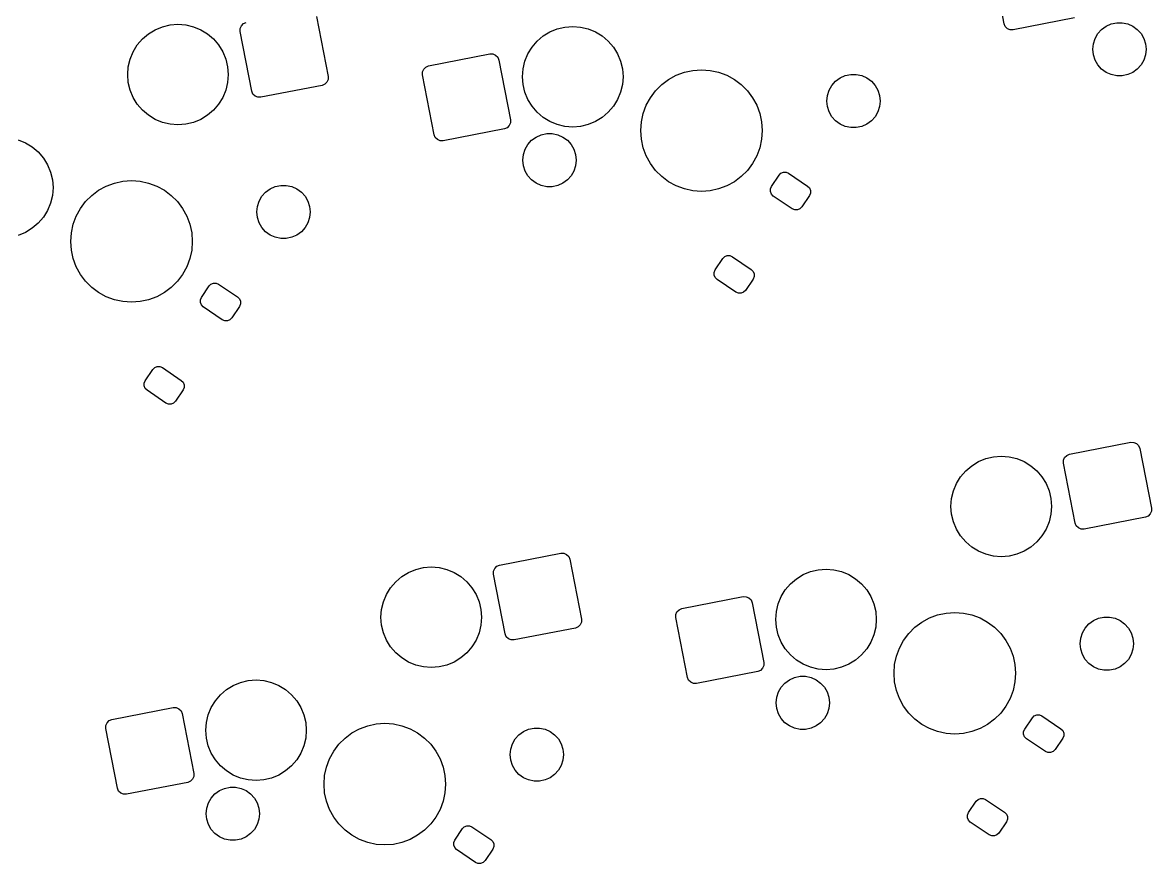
# Model space of a CAD drawing. Extents: x 101 to 518, y -308 to -134.
# Drawn here: x 312.23 to 349.27, y -241 to -213.43 of the extents above; entities that cross this region are included whole.
import ezdxf

# ---------------------------------------------------------------- set-up
doc = ezdxf.new("R2010")
doc.units = 0
doc.layers.add('BLACK', color=7, linetype='CONTINUOUS')

msp = doc.modelspace()

# ---------------------------------------------------------------- linework, layer by layer
at = {"layer": 'BLACK', "linetype": 'CONTINUOUS'}
for p, q in [((344.435919, -213.47221), (344.054301, -211.508955)), ((321.875687, -213.232501), (322.257305, -215.195756)), ((346.741364, -213.278756), (344.729028, -213.669914)), ((316.360298, -213.799904), (316.58106, -213.664621)), ((316.58106, -213.664621), (316.820266, -213.565539)), ((316.820266, -213.565539), (317.072027, -213.505096)), ((317.072027, -213.505096), (317.330144, -213.484782)), ((317.330144, -213.484782), (317.588261, -213.505096)), ((317.588261, -213.505096), (317.840022, -213.565539)), ((317.840022, -213.565539), (318.079228, -213.664621)), ((318.079228, -213.664621), (318.29999, -213.799904)), ((319.372537, -213.719064), (319.372963, -213.62152)), ((319.372963, -213.62152), (319.410684, -213.531564)), ((319.410684, -213.531564), (319.47996, -213.46289)), ((319.47996, -213.46289), (319.570242, -213.425955)), ((329.532381, -213.734679), (329.771587, -213.635597)), ((329.771587, -213.635597), (330.023348, -213.575154)), ((330.023348, -213.575154), (330.281465, -213.55484)), ((330.281465, -213.55484), (330.539582, -213.575154)), ((330.539582, -213.575154), (330.791343, -213.635597)), ((330.791343, -213.635597), (331.030549, -213.734679)), ((344.472855, -213.562492), (344.435919, -213.47221)), ((344.541528, -213.631767), (344.472855, -213.562492)), ((344.631484, -213.669489), (344.541528, -213.631767)), ((344.729028, -213.669914), (344.631484, -213.669489)), ((347.51156, -213.791278), (347.633961, -213.655338)), ((347.633961, -213.655338), (347.78195, -213.547818)), ((347.78195, -213.547818), (347.94906, -213.473416)), ((347.94906, -213.473416), (348.127988, -213.435383)), ((348.127988, -213.435383), (348.310912, -213.435383)), ((348.310912, -213.435383), (348.48984, -213.473416)), ((348.48984, -213.473416), (348.65695, -213.547818)), ((348.65695, -213.547818), (348.804939, -213.655338)), ((348.804939, -213.655338), (348.92734, -213.791278)), ((315.995266, -214.164936), (316.163418, -213.968056)), ((316.163418, -213.968056), (316.360298, -213.799904)), ((318.29999, -213.799904), (318.49687, -213.968056)), ((318.49687, -213.968056), (318.665022, -214.164936)), ((319.754155, -215.682319), (319.372537, -213.719064)), ((328.946587, -214.234994), (329.114739, -214.038114)), ((329.114739, -214.038114), (329.311619, -213.869962)), ((329.311619, -213.869962), (329.532381, -213.734679)), ((331.030549, -213.734679), (331.251311, -213.869962)), ((331.251311, -213.869962), (331.448191, -214.038114)), ((331.448191, -214.038114), (331.616343, -214.234994)), ((347.363571, -214.123667), (347.420098, -213.949695)), ((347.420098, -213.949695), (347.51156, -213.791278)), ((348.92734, -213.791278), (349.018802, -213.949695)), ((349.018802, -213.949695), (349.075329, -214.123667)), ((315.760901, -214.624904), (315.859983, -214.385698)), ((315.859983, -214.385698), (315.995266, -214.164936)), ((318.665022, -214.164936), (318.800305, -214.385698)), ((318.800305, -214.385698), (318.899387, -214.624904)), ((328.811304, -214.455756), (328.946587, -214.234994)), ((331.616343, -214.234994), (331.751626, -214.455756)), ((347.34445, -214.30559), (347.363571, -214.123667)), ((347.363571, -214.487513), (347.34445, -214.30559)), ((349.075329, -214.123667), (349.09445, -214.30559)), ((349.09445, -214.30559), (349.075329, -214.487513)), ((315.700458, -214.876665), (315.760901, -214.624904)), ((318.899387, -214.624904), (318.95983, -214.876665)), ((325.552009, -214.850757), (327.564345, -214.459599)), ((327.564345, -214.459599), (327.661889, -214.460024)), ((327.661889, -214.460024), (327.751845, -214.497746)), ((327.751845, -214.497746), (327.820518, -214.567021)), ((327.820518, -214.567021), (327.857454, -214.657303)), ((327.857454, -214.657303), (328.239072, -216.620558)), ((328.651779, -214.946723), (328.712222, -214.694962)), ((328.712222, -214.694962), (328.811304, -214.455756)), ((331.751626, -214.455756), (331.850708, -214.694962)), ((331.850708, -214.694962), (331.911151, -214.946723)), ((347.420098, -214.661485), (347.363571, -214.487513)), ((347.51156, -214.819902), (347.420098, -214.661485)), ((349.018802, -214.661485), (348.92734, -214.819902)), ((349.075329, -214.487513), (349.018802, -214.661485)), ((315.680144, -215.134782), (315.700458, -214.876665)), ((315.700458, -215.392899), (315.680144, -215.134782)), ((318.95983, -214.876665), (318.980144, -215.134782)), ((318.980144, -215.134782), (318.95983, -215.392899)), ((325.354304, -215.143866), (325.35473, -215.046322)), ((325.735922, -217.107121), (325.354304, -215.143866)), ((325.35473, -215.046322), (325.392451, -214.956366)), ((325.392451, -214.956366), (325.461727, -214.887692)), ((325.461727, -214.887692), (325.552009, -214.850757)), ((328.631465, -215.20484), (328.651779, -214.946723)), ((331.911151, -214.946723), (331.931465, -215.20484)), ((333.428135, -215.293816), (333.677823, -215.157476)), ((333.677823, -215.157476), (333.944372, -215.058058)), ((333.944372, -215.058058), (334.222357, -214.997586)), ((334.222357, -214.997586), (334.506119, -214.977291)), ((334.506119, -214.977291), (334.789881, -214.997586)), ((334.789881, -214.997586), (335.067866, -215.058058)), ((335.067866, -215.058058), (335.334415, -215.157476)), ((335.334415, -215.157476), (335.584103, -215.293816)), ((339.055285, -215.244109), (339.222395, -215.169707)), ((339.222395, -215.169707), (339.401323, -215.131674)), ((339.401323, -215.131674), (339.584247, -215.131674)), ((339.584247, -215.131674), (339.763175, -215.169707)), ((339.763175, -215.169707), (339.930285, -215.244109)), ((347.633961, -214.955842), (347.51156, -214.819902)), ((347.78195, -215.063362), (347.633961, -214.955842)), ((347.94906, -215.137764), (347.78195, -215.063362)), ((348.127988, -215.175797), (347.94906, -215.137764)), ((348.48984, -215.137764), (348.310912, -215.175797)), ((348.65695, -215.063362), (348.48984, -215.137764)), ((348.804939, -214.955842), (348.65695, -215.063362)), ((348.92734, -214.819902), (348.804939, -214.955842)), ((315.760901, -215.64466), (315.700458, -215.392899)), ((318.95983, -215.392899), (318.899387, -215.64466)), ((322.0596, -215.488865), (320.047264, -215.880023)), ((322.149882, -215.45193), (322.0596, -215.488865)), ((322.219158, -215.383256), (322.149882, -215.45193)), ((322.256879, -215.2933), (322.219158, -215.383256)), ((322.257305, -215.195756), (322.256879, -215.2933)), ((328.651779, -215.462957), (328.631465, -215.20484)), ((328.712222, -215.714718), (328.651779, -215.462957)), ((331.911151, -215.462957), (331.850708, -215.714718)), ((331.931465, -215.20484), (331.911151, -215.462957)), ((332.99923, -215.665464), (333.200392, -215.464302)), ((333.200392, -215.464302), (333.428135, -215.293816)), ((335.584103, -215.293816), (335.811846, -215.464302)), ((335.811846, -215.464302), (336.013008, -215.665464)), ((338.693433, -215.645986), (338.784895, -215.487569)), ((338.784895, -215.487569), (338.907296, -215.351629)), ((338.907296, -215.351629), (339.055285, -215.244109)), ((339.930285, -215.244109), (340.078274, -215.351629)), ((340.078274, -215.351629), (340.200675, -215.487569)), ((340.200675, -215.487569), (340.292137, -215.645986)), ((348.310912, -215.175797), (348.127988, -215.175797)), ((315.859983, -215.883866), (315.760901, -215.64466)), ((315.995266, -216.104628), (315.859983, -215.883866)), ((318.800305, -215.883866), (318.665022, -216.104628)), ((318.899387, -215.64466), (318.800305, -215.883866)), ((319.791091, -215.772601), (319.754155, -215.682319)), ((319.859764, -215.841876), (319.791091, -215.772601)), ((319.94972, -215.879598), (319.859764, -215.841876)), ((320.047264, -215.880023), (319.94972, -215.879598)), ((328.811304, -215.953924), (328.712222, -215.714718)), ((331.850708, -215.714718), (331.751626, -215.953924)), ((332.692404, -216.142895), (332.828744, -215.893207)), ((332.828744, -215.893207), (332.99923, -215.665464)), ((336.013008, -215.665464), (336.183494, -215.893207)), ((336.183494, -215.893207), (336.319834, -216.142895)), ((338.617785, -216.001881), (338.636906, -215.819958)), ((338.636906, -215.819958), (338.693433, -215.645986)), ((340.292137, -215.645986), (340.348664, -215.819958)), ((340.348664, -215.819958), (340.367785, -216.001881)), ((316.163418, -216.301508), (315.995266, -216.104628)), ((318.665022, -216.104628), (318.49687, -216.301508)), ((328.946587, -216.174686), (328.811304, -215.953924)), ((329.114739, -216.371566), (328.946587, -216.174686)), ((331.616343, -216.174686), (331.448191, -216.371566)), ((331.751626, -215.953924), (331.616343, -216.174686)), ((332.592986, -216.409444), (332.692404, -216.142895)), ((336.319834, -216.142895), (336.419252, -216.409444)), ((338.636906, -216.183804), (338.617785, -216.001881)), ((338.693433, -216.357776), (338.636906, -216.183804)), ((340.348664, -216.183804), (340.292137, -216.357776)), ((340.367785, -216.001881), (340.348664, -216.183804)), ((316.360298, -216.46966), (316.163418, -216.301508)), ((316.58106, -216.604943), (316.360298, -216.46966)), ((316.820266, -216.704025), (316.58106, -216.604943)), ((318.079228, -216.604943), (317.840022, -216.704025)), ((318.29999, -216.46966), (318.079228, -216.604943)), ((318.49687, -216.301508), (318.29999, -216.46966)), ((328.239072, -216.620558), (328.238646, -216.718102)), ((329.311619, -216.539718), (329.114739, -216.371566)), ((329.532381, -216.675001), (329.311619, -216.539718)), ((331.251311, -216.539718), (331.030549, -216.675001)), ((331.448191, -216.371566), (331.251311, -216.539718)), ((332.532514, -216.687429), (332.592986, -216.409444)), ((336.419252, -216.409444), (336.479724, -216.687429)), ((338.784895, -216.516193), (338.693433, -216.357776)), ((338.907296, -216.652133), (338.784895, -216.516193)), ((339.055285, -216.759653), (338.907296, -216.652133)), ((340.078274, -216.652133), (339.930285, -216.759653)), ((340.200675, -216.516193), (340.078274, -216.652133)), ((340.292137, -216.357776), (340.200675, -216.516193)), ((317.072027, -216.764468), (316.820266, -216.704025)), ((317.330144, -216.784782), (317.072027, -216.764468)), ((317.588261, -216.764468), (317.330144, -216.784782)), ((317.840022, -216.704025), (317.588261, -216.764468)), ((328.041367, -216.913667), (326.029031, -217.304825)), ((328.131649, -216.876732), (328.041367, -216.913667)), ((328.200925, -216.808058), (328.131649, -216.876732)), ((328.238646, -216.718102), (328.200925, -216.808058)), ((329.771587, -216.774083), (329.532381, -216.675001)), ((330.023348, -216.834526), (329.771587, -216.774083)), ((330.281465, -216.85484), (330.023348, -216.834526)), ((330.539582, -216.834526), (330.281465, -216.85484)), ((330.791343, -216.774083), (330.539582, -216.834526)), ((331.030549, -216.675001), (330.791343, -216.774083)), ((332.512219, -216.971191), (332.532514, -216.687429)), ((332.532514, -217.254953), (332.512219, -216.971191)), ((336.479724, -216.687429), (336.500019, -216.971191)), ((336.500019, -216.971191), (336.479724, -217.254953)), ((339.222395, -216.834055), (339.055285, -216.759653)), ((339.401323, -216.872088), (339.222395, -216.834055)), ((339.584247, -216.872088), (339.401323, -216.872088)), ((339.763175, -216.834055), (339.584247, -216.872088)), ((339.930285, -216.759653), (339.763175, -216.834055)), ((312.091345, -217.270509), (312.330551, -217.369591)), ((312.330551, -217.369591), (312.551313, -217.504874)), ((325.772858, -217.197403), (325.735922, -217.107121)), ((325.841531, -217.266678), (325.772858, -217.197403)), ((325.931487, -217.3044), (325.841531, -217.266678)), ((326.029031, -217.304825), (325.931487, -217.3044)), ((328.811563, -217.426189), (328.933964, -217.290249)), ((328.933964, -217.290249), (329.081953, -217.182729)), ((329.081953, -217.182729), (329.249063, -217.108327)), ((329.249063, -217.108327), (329.427991, -217.070294)), ((329.427991, -217.070294), (329.610915, -217.070294)), ((329.610915, -217.070294), (329.789843, -217.108327)), ((329.789843, -217.108327), (329.956953, -217.182729)), ((329.956953, -217.182729), (330.104942, -217.290249)), ((330.104942, -217.290249), (330.227343, -217.426189)), ((332.592986, -217.532938), (332.532514, -217.254953)), ((336.479724, -217.254953), (336.419252, -217.532938)), ((312.551313, -217.504874), (312.748193, -217.673026)), ((312.748193, -217.673026), (312.916345, -217.869906)), ((328.644453, -217.940501), (328.663574, -217.758578)), ((328.663574, -217.758578), (328.720101, -217.584606)), ((328.720101, -217.584606), (328.811563, -217.426189)), ((330.227343, -217.426189), (330.318805, -217.584606)), ((330.318805, -217.584606), (330.375332, -217.758578)), ((330.375332, -217.758578), (330.394453, -217.940501)), ((332.692404, -217.799487), (332.592986, -217.532938)), ((336.419252, -217.532938), (336.319834, -217.799487)), ((312.916345, -217.869906), (313.051628, -218.090668)), ((313.051628, -218.090668), (313.15071, -218.329874)), ((328.663574, -218.122424), (328.644453, -217.940501)), ((328.720101, -218.296396), (328.663574, -218.122424)), ((330.375332, -218.122424), (330.318805, -218.296396)), ((330.394453, -217.940501), (330.375332, -218.122424)), ((332.828744, -218.049175), (332.692404, -217.799487)), ((332.99923, -218.276918), (332.828744, -218.049175)), ((336.183494, -218.049175), (336.013008, -218.276918)), ((336.319834, -217.799487), (336.183494, -218.049175)), ((313.15071, -218.329874), (313.211153, -218.581635)), ((328.811563, -218.454813), (328.720101, -218.296396)), ((328.933964, -218.590753), (328.811563, -218.454813)), ((330.227343, -218.454813), (330.104942, -218.590753)), ((330.318805, -218.296396), (330.227343, -218.454813)), ((333.200392, -218.47808), (332.99923, -218.276918)), ((333.428135, -218.648566), (333.200392, -218.47808)), ((335.811846, -218.47808), (335.584103, -218.648566)), ((336.013008, -218.276918), (335.811846, -218.47808)), ((336.799788, -218.80337), (337.051425, -218.430303)), ((337.051425, -218.430303), (337.113773, -218.368497)), ((337.113773, -218.368497), (337.195026, -218.335255)), ((337.195026, -218.335255), (337.282816, -218.335638)), ((337.282816, -218.335638), (337.363777, -218.369588)), ((337.363777, -218.369588), (337.985555, -218.788982)), ((313.211153, -218.581635), (313.231467, -218.839752)), ((313.231467, -218.839752), (313.211153, -219.097869)), ((314.728137, -218.928728), (314.977825, -218.792388)), ((314.977825, -218.792388), (315.244374, -218.69297)), ((315.244374, -218.69297), (315.522359, -218.632498)), ((315.522359, -218.632498), (315.806121, -218.612203)), ((315.806121, -218.612203), (316.089883, -218.632498)), ((316.089883, -218.632498), (316.367868, -218.69297)), ((316.367868, -218.69297), (316.634417, -218.792388)), ((316.634417, -218.792388), (316.884105, -218.928728)), ((320.355287, -218.879021), (320.522397, -218.804619)), ((320.522397, -218.804619), (320.701325, -218.766586)), ((320.701325, -218.766586), (320.884249, -218.766586)), ((320.884249, -218.766586), (321.063177, -218.804619)), ((321.063177, -218.804619), (321.230287, -218.879021)), ((329.081953, -218.698273), (328.933964, -218.590753)), ((329.249063, -218.772675), (329.081953, -218.698273)), ((329.427991, -218.810708), (329.249063, -218.772675)), ((329.610915, -218.810708), (329.427991, -218.810708)), ((329.789843, -218.772675), (329.610915, -218.810708)), ((329.956953, -218.698273), (329.789843, -218.772675)), ((330.104942, -218.590753), (329.956953, -218.698273)), ((333.677823, -218.784906), (333.428135, -218.648566)), ((333.944372, -218.884324), (333.677823, -218.784906)), ((335.334415, -218.784906), (335.067866, -218.884324)), ((335.584103, -218.648566), (335.334415, -218.784906)), ((336.765838, -218.88433), (336.799788, -218.80337)), ((337.985555, -218.788982), (338.047361, -218.85133)), ((338.047361, -218.85133), (338.080603, -218.932584)), ((313.211153, -219.097869), (313.15071, -219.34963)), ((314.299232, -219.300376), (314.500394, -219.099214)), ((314.500394, -219.099214), (314.728137, -218.928728)), ((316.884105, -218.928728), (317.111848, -219.099214)), ((317.111848, -219.099214), (317.31301, -219.300376)), ((319.993435, -219.280898), (320.084897, -219.122481)), ((320.084897, -219.122481), (320.207298, -218.986541)), ((320.207298, -218.986541), (320.355287, -218.879021)), ((321.230287, -218.879021), (321.378276, -218.986541)), ((321.378276, -218.986541), (321.500677, -219.122481)), ((321.500677, -219.122481), (321.592139, -219.280898)), ((334.222357, -218.944796), (333.944372, -218.884324)), ((334.506119, -218.965091), (334.222357, -218.944796)), ((334.789881, -218.944796), (334.506119, -218.965091)), ((335.067866, -218.884324), (334.789881, -218.944796)), ((336.765455, -218.97212), (336.765838, -218.88433)), ((336.798697, -219.053374), (336.765455, -218.97212)), ((336.860503, -219.115722), (336.798697, -219.053374)), ((337.482281, -219.535116), (336.860503, -219.115722)), ((338.04627, -219.101334), (337.794633, -219.474401)), ((338.08022, -219.020374), (338.04627, -219.101334)), ((338.080603, -218.932584), (338.08022, -219.020374)), ((313.051628, -219.588836), (312.916345, -219.809598)), ((313.15071, -219.34963), (313.051628, -219.588836)), ((313.992406, -219.777807), (314.128746, -219.528119)), ((314.128746, -219.528119), (314.299232, -219.300376)), ((317.31301, -219.300376), (317.483496, -219.528119)), ((317.483496, -219.528119), (317.619836, -219.777807)), ((319.917787, -219.636793), (319.936908, -219.45487)), ((319.936908, -219.45487), (319.993435, -219.280898)), ((321.592139, -219.280898), (321.648666, -219.45487)), ((321.648666, -219.45487), (321.667787, -219.636793)), ((337.563242, -219.569066), (337.482281, -219.535116)), ((337.651032, -219.569449), (337.563242, -219.569066)), ((337.732285, -219.536207), (337.651032, -219.569449)), ((337.794633, -219.474401), (337.732285, -219.536207)), ((312.916345, -219.809598), (312.748193, -220.006478)), ((313.892988, -220.044356), (313.992406, -219.777807)), ((317.619836, -219.777807), (317.719254, -220.044356)), ((319.936908, -219.818716), (319.917787, -219.636793)), ((319.993435, -219.992688), (319.936908, -219.818716)), ((321.648666, -219.818716), (321.592139, -219.992688)), ((321.667787, -219.636793), (321.648666, -219.818716)), ((312.330551, -220.309913), (312.091345, -220.408995)), ((312.551313, -220.17463), (312.330551, -220.309913)), ((312.748193, -220.006478), (312.551313, -220.17463)), ((313.812221, -220.606103), (313.832516, -220.322341)), ((313.832516, -220.322341), (313.892988, -220.044356)), ((317.719254, -220.044356), (317.779726, -220.322341)), ((317.779726, -220.322341), (317.800021, -220.606103)), ((320.084897, -220.151105), (319.993435, -219.992688)), ((320.207298, -220.287045), (320.084897, -220.151105)), ((320.355287, -220.394565), (320.207298, -220.287045)), ((321.378276, -220.287045), (321.230287, -220.394565)), ((321.500677, -220.151105), (321.378276, -220.287045)), ((321.592139, -219.992688), (321.500677, -220.151105)), ((313.832516, -220.889865), (313.812221, -220.606103)), ((317.800021, -220.606103), (317.779726, -220.889865)), ((320.522397, -220.468967), (320.355287, -220.394565)), ((320.701325, -220.507), (320.522397, -220.468967)), ((320.884249, -220.507), (320.701325, -220.507)), ((321.063177, -220.468967), (320.884249, -220.507)), ((321.230287, -220.394565), (321.063177, -220.468967)), ((313.892988, -221.16785), (313.832516, -220.889865)), ((317.779726, -220.889865), (317.719254, -221.16785)), ((335.268437, -221.104321), (335.34969, -221.071079)), ((335.34969, -221.071079), (335.43748, -221.071462)), ((335.43748, -221.071462), (335.518441, -221.105412)), ((313.992406, -221.434399), (313.892988, -221.16785)), ((314.128746, -221.684087), (313.992406, -221.434399)), ((317.619836, -221.434399), (317.483496, -221.684087)), ((317.719254, -221.16785), (317.619836, -221.434399)), ((334.954452, -221.539194), (335.206089, -221.166127)), ((335.206089, -221.166127), (335.268437, -221.104321)), ((335.518441, -221.105412), (336.140219, -221.524806)), ((314.299232, -221.91183), (314.128746, -221.684087)), ((317.483496, -221.684087), (317.31301, -221.91183)), ((334.920119, -221.707944), (334.920502, -221.620154)), ((334.953361, -221.789198), (334.920119, -221.707944)), ((334.920502, -221.620154), (334.954452, -221.539194)), ((335.015167, -221.851546), (334.953361, -221.789198)), ((336.200934, -221.837158), (335.949297, -222.210225)), ((336.140219, -221.524806), (336.202025, -221.587154)), ((336.234884, -221.756198), (336.200934, -221.837158)), ((336.202025, -221.587154), (336.235267, -221.668408)), ((336.235267, -221.668408), (336.234884, -221.756198)), ((314.500394, -222.112992), (314.299232, -221.91183)), ((314.728137, -222.283478), (314.500394, -222.112992)), ((317.111848, -222.112992), (316.884105, -222.283478)), ((317.31301, -221.91183), (317.111848, -222.112992)), ((318.09979, -222.438281), (318.351427, -222.065214)), ((318.351427, -222.065214), (318.413775, -222.003408)), ((318.413775, -222.003408), (318.495028, -221.970166)), ((318.495028, -221.970166), (318.582818, -221.970549)), ((318.582818, -221.970549), (318.663779, -222.004499)), ((318.663779, -222.004499), (319.285557, -222.423893)), ((335.636945, -222.27094), (335.015167, -221.851546)), ((314.977825, -222.419818), (314.728137, -222.283478)), ((315.244374, -222.519236), (314.977825, -222.419818)), ((315.522359, -222.579708), (315.244374, -222.519236)), ((315.806121, -222.600003), (315.522359, -222.579708)), ((316.089883, -222.579708), (315.806121, -222.600003)), ((316.367868, -222.519236), (316.089883, -222.579708)), ((316.634417, -222.419818), (316.367868, -222.519236)), ((316.884105, -222.283478), (316.634417, -222.419818)), ((318.065457, -222.607031), (318.06584, -222.519241)), ((318.06584, -222.519241), (318.09979, -222.438281)), ((319.285557, -222.423893), (319.347363, -222.486241)), ((319.347363, -222.486241), (319.380605, -222.567495)), ((319.380605, -222.567495), (319.380222, -222.655285)), ((335.717906, -222.30489), (335.636945, -222.27094)), ((335.805696, -222.305273), (335.717906, -222.30489)), ((335.886949, -222.272031), (335.805696, -222.305273)), ((335.949297, -222.210225), (335.886949, -222.272031)), ((318.098699, -222.688285), (318.065457, -222.607031)), ((318.160505, -222.750633), (318.098699, -222.688285)), ((318.782283, -223.170027), (318.160505, -222.750633)), ((319.346272, -222.736245), (319.094635, -223.109312)), ((319.380222, -222.655285), (319.346272, -222.736245)), ((318.863244, -223.203977), (318.782283, -223.170027)), ((318.951034, -223.20436), (318.863244, -223.203977)), ((319.032287, -223.171118), (318.951034, -223.20436)), ((319.094635, -223.109312), (319.032287, -223.171118)), ((316.254454, -225.174105), (316.506091, -224.801038)), ((316.506091, -224.801038), (316.568439, -224.739232)), ((316.568439, -224.739232), (316.649692, -224.70599)), ((316.649692, -224.70599), (316.737482, -224.706373)), ((316.737482, -224.706373), (316.818443, -224.740323)), ((316.818443, -224.740323), (317.440221, -225.159717)), ((317.440221, -225.159717), (317.502027, -225.222065)), ((316.220121, -225.342855), (316.220504, -225.255065)), ((316.253363, -225.424109), (316.220121, -225.342855)), ((316.220504, -225.255065), (316.254454, -225.174105)), ((316.315169, -225.486457), (316.253363, -225.424109)), ((316.936947, -225.905851), (316.315169, -225.486457)), ((317.500936, -225.472069), (317.249299, -225.845136)), ((317.534886, -225.391109), (317.500936, -225.472069)), ((317.502027, -225.222065), (317.535269, -225.303319)), ((317.535269, -225.303319), (317.534886, -225.391109)), ((317.017908, -225.939801), (316.936947, -225.905851)), ((317.186951, -225.906942), (317.105698, -225.940184)), ((317.249299, -225.845136), (317.186951, -225.906942)), ((317.105698, -225.940184), (317.017908, -225.939801)), ((346.58015, -227.582313), (348.592486, -227.191155)), ((348.592486, -227.191155), (348.69003, -227.19158)), ((348.69003, -227.19158), (348.779986, -227.229302)), ((348.779986, -227.229302), (348.848659, -227.298577)), ((348.848659, -227.298577), (348.885595, -227.388859)), ((348.885595, -227.388859), (349.267213, -229.352114)), ((343.590968, -227.820979), (343.830174, -227.721897)), ((343.830174, -227.721897), (344.081935, -227.661454)), ((344.081935, -227.661454), (344.340052, -227.64114)), ((344.340052, -227.64114), (344.598169, -227.661454)), ((344.598169, -227.661454), (344.84993, -227.721897)), ((344.84993, -227.721897), (345.089136, -227.820979)), ((346.382871, -227.777878), (346.420592, -227.687922)), ((346.420592, -227.687922), (346.489868, -227.619248)), ((346.489868, -227.619248), (346.58015, -227.582313)), ((343.005174, -228.321294), (343.173326, -228.124414)), ((343.173326, -228.124414), (343.370206, -227.956262)), ((343.370206, -227.956262), (343.590968, -227.820979)), ((345.089136, -227.820979), (345.309898, -227.956262)), ((345.309898, -227.956262), (345.506778, -228.124414)), ((345.506778, -228.124414), (345.67493, -228.321294)), ((346.382445, -227.875422), (346.382871, -227.777878)), ((346.764063, -229.838677), (346.382445, -227.875422)), ((342.869891, -228.542056), (343.005174, -228.321294)), ((345.67493, -228.321294), (345.810213, -228.542056)), ((342.710366, -229.033023), (342.770809, -228.781262)), ((342.770809, -228.781262), (342.869891, -228.542056)), ((345.810213, -228.542056), (345.909295, -228.781262)), ((345.909295, -228.781262), (345.969738, -229.033023)), ((342.690052, -229.29114), (342.710366, -229.033023)), ((345.969738, -229.033023), (345.990052, -229.29114)), ((342.710366, -229.549257), (342.690052, -229.29114)), ((342.770809, -229.801018), (342.710366, -229.549257)), ((345.969738, -229.549257), (345.909295, -229.801018)), ((345.990052, -229.29114), (345.969738, -229.549257)), ((349.15979, -229.608288), (349.069508, -229.645223)), ((349.229066, -229.539614), (349.15979, -229.608288)), ((349.266787, -229.449658), (349.229066, -229.539614)), ((349.267213, -229.352114), (349.266787, -229.449658)), ((342.869891, -230.040224), (342.770809, -229.801018)), ((345.909295, -229.801018), (345.810213, -230.040224)), ((346.800999, -229.928959), (346.764063, -229.838677)), ((346.869672, -229.998234), (346.800999, -229.928959)), ((349.069508, -229.645223), (347.057172, -230.036381)), ((343.005174, -230.260986), (342.869891, -230.040224)), ((343.173326, -230.457866), (343.005174, -230.260986)), ((345.67493, -230.260986), (345.506778, -230.457866)), ((345.810213, -230.040224), (345.67493, -230.260986)), ((346.959628, -230.035956), (346.869672, -229.998234)), ((347.057172, -230.036381), (346.959628, -230.035956)), ((343.370206, -230.626018), (343.173326, -230.457866)), ((343.590968, -230.761301), (343.370206, -230.626018)), ((345.309898, -230.626018), (345.089136, -230.761301)), ((345.506778, -230.457866), (345.309898, -230.626018)), ((327.880153, -231.217225), (329.892489, -230.826067)), ((329.892489, -230.826067), (329.990033, -230.826492)), ((329.990033, -230.826492), (330.079989, -230.864214)), ((330.079989, -230.864214), (330.148662, -230.933489)), ((330.148662, -230.933489), (330.185598, -231.023771)), ((330.185598, -231.023771), (330.567216, -232.987026)), ((343.830174, -230.860383), (343.590968, -230.761301)), ((344.081935, -230.920826), (343.830174, -230.860383)), ((344.340052, -230.94114), (344.081935, -230.920826)), ((344.598169, -230.920826), (344.340052, -230.94114)), ((344.84993, -230.860383), (344.598169, -230.920826)), ((345.089136, -230.761301), (344.84993, -230.860383)), ((324.670209, -231.591174), (324.890971, -231.455891)), ((324.890971, -231.455891), (325.130177, -231.356809)), ((325.130177, -231.356809), (325.381938, -231.296366)), ((325.381938, -231.296366), (325.640055, -231.276052)), ((325.640055, -231.276052), (325.898172, -231.296366)), ((325.898172, -231.296366), (326.149933, -231.356809)), ((326.149933, -231.356809), (326.389139, -231.455891)), ((326.389139, -231.455891), (326.609901, -231.591174)), ((327.682448, -231.510334), (327.682874, -231.41279)), ((327.682874, -231.41279), (327.720595, -231.322834)), ((327.720595, -231.322834), (327.789871, -231.25416)), ((327.789871, -231.25416), (327.880153, -231.217225)), ((337.842291, -231.525949), (338.081497, -231.426867)), ((338.081497, -231.426867), (338.333258, -231.366424)), ((338.333258, -231.366424), (338.591375, -231.34611)), ((338.591375, -231.34611), (338.849492, -231.366424)), ((338.849492, -231.366424), (339.101253, -231.426867)), ((339.101253, -231.426867), (339.340459, -231.525949)), ((324.305177, -231.956206), (324.473329, -231.759326)), ((324.473329, -231.759326), (324.670209, -231.591174)), ((326.609901, -231.591174), (326.806781, -231.759326)), ((326.806781, -231.759326), (326.974933, -231.956206)), ((328.064066, -233.473589), (327.682448, -231.510334)), ((337.256497, -232.026264), (337.424649, -231.829384)), ((337.424649, -231.829384), (337.621529, -231.661232)), ((337.621529, -231.661232), (337.842291, -231.525949)), ((339.340459, -231.525949), (339.561221, -231.661232)), ((339.561221, -231.661232), (339.758101, -231.829384)), ((339.758101, -231.829384), (339.926253, -232.026264)), ((324.070812, -232.416174), (324.169894, -232.176968)), ((324.169894, -232.176968), (324.305177, -231.956206)), ((326.974933, -231.956206), (327.110216, -232.176968)), ((327.110216, -232.176968), (327.209298, -232.416174)), ((337.121214, -232.247026), (337.256497, -232.026264)), ((339.926253, -232.026264), (340.061536, -232.247026)), ((324.010369, -232.667935), (324.070812, -232.416174)), ((327.209298, -232.416174), (327.269741, -232.667935)), ((333.861919, -232.642027), (335.874255, -232.250869)), ((335.874255, -232.250869), (335.971799, -232.251294)), ((335.971799, -232.251294), (336.061755, -232.289016)), ((336.061755, -232.289016), (336.130428, -232.358291)), ((336.130428, -232.358291), (336.167364, -232.448573)), ((336.167364, -232.448573), (336.548982, -234.411828)), ((336.961689, -232.737993), (337.022132, -232.486232)), ((337.022132, -232.486232), (337.121214, -232.247026)), ((340.061536, -232.247026), (340.160618, -232.486232)), ((340.160618, -232.486232), (340.221061, -232.737993)), ((323.990055, -232.926052), (324.010369, -232.667935)), ((324.010369, -233.184169), (323.990055, -232.926052)), ((327.269741, -232.667935), (327.290055, -232.926052)), ((327.290055, -232.926052), (327.269741, -233.184169)), ((333.664214, -232.935136), (333.66464, -232.837592)), ((334.045832, -234.898391), (333.664214, -232.935136)), ((333.66464, -232.837592), (333.702361, -232.747636)), ((333.702361, -232.747636), (333.771637, -232.678962)), ((333.771637, -232.678962), (333.861919, -232.642027)), ((336.941375, -232.99611), (336.961689, -232.737993)), ((340.221061, -232.737993), (340.241375, -232.99611)), ((341.738045, -233.085086), (341.987733, -232.948746)), ((341.987733, -232.948746), (342.254282, -232.849328)), ((342.254282, -232.849328), (342.532267, -232.788856)), ((342.532267, -232.788856), (342.816029, -232.768561)), ((342.816029, -232.768561), (343.099791, -232.788856)), ((343.099791, -232.788856), (343.377776, -232.849328)), ((343.377776, -232.849328), (343.644325, -232.948746)), ((343.644325, -232.948746), (343.894013, -233.085086)), ((347.532305, -232.960977), (347.711233, -232.922944)), ((347.711233, -232.922944), (347.894157, -232.922944)), ((347.894157, -232.922944), (348.073085, -232.960977)), ((324.070812, -233.43593), (324.010369, -233.184169)), ((327.269741, -233.184169), (327.209298, -233.43593)), ((330.369511, -233.280135), (328.357175, -233.671293)), ((330.459793, -233.2432), (330.369511, -233.280135)), ((330.529069, -233.174526), (330.459793, -233.2432)), ((330.56679, -233.08457), (330.529069, -233.174526)), ((330.567216, -232.987026), (330.56679, -233.08457)), ((336.961689, -233.254227), (336.941375, -232.99611)), ((337.022132, -233.505988), (336.961689, -233.254227)), ((340.221061, -233.254227), (340.160618, -233.505988)), ((340.241375, -232.99611), (340.221061, -233.254227)), ((341.30914, -233.456734), (341.510302, -233.255572)), ((341.510302, -233.255572), (341.738045, -233.085086)), ((343.894013, -233.085086), (344.121756, -233.255572)), ((344.121756, -233.255572), (344.322918, -233.456734)), ((347.003343, -233.437256), (347.094805, -233.278839)), ((347.094805, -233.278839), (347.217206, -233.142899)), ((347.217206, -233.142899), (347.365195, -233.035379)), ((347.365195, -233.035379), (347.532305, -232.960977)), ((348.073085, -232.960977), (348.240195, -233.035379)), ((348.240195, -233.035379), (348.388184, -233.142899)), ((348.388184, -233.142899), (348.510585, -233.278839)), ((348.510585, -233.278839), (348.602047, -233.437256)), ((324.169894, -233.675136), (324.070812, -233.43593)), ((324.305177, -233.895898), (324.169894, -233.675136)), ((327.110216, -233.675136), (326.974933, -233.895898)), ((327.209298, -233.43593), (327.110216, -233.675136)), ((328.101002, -233.563871), (328.064066, -233.473589)), ((328.169675, -233.633146), (328.101002, -233.563871)), ((328.259631, -233.670868), (328.169675, -233.633146)), ((328.357175, -233.671293), (328.259631, -233.670868)), ((337.121214, -233.745194), (337.022132, -233.505988)), ((340.160618, -233.505988), (340.061536, -233.745194)), ((341.002314, -233.934165), (341.138654, -233.684477)), ((341.138654, -233.684477), (341.30914, -233.456734)), ((344.322918, -233.456734), (344.493404, -233.684477)), ((344.493404, -233.684477), (344.629744, -233.934165)), ((346.927695, -233.793151), (346.946816, -233.611228)), ((346.946816, -233.611228), (347.003343, -233.437256)), ((348.602047, -233.437256), (348.658574, -233.611228)), ((348.658574, -233.611228), (348.677695, -233.793151)), ((324.473329, -234.092778), (324.305177, -233.895898)), ((326.974933, -233.895898), (326.806781, -234.092778)), ((337.256497, -233.965956), (337.121214, -233.745194)), ((337.424649, -234.162836), (337.256497, -233.965956)), ((339.926253, -233.965956), (339.758101, -234.162836)), ((340.061536, -233.745194), (339.926253, -233.965956)), ((340.902896, -234.200714), (341.002314, -233.934165)), ((344.629744, -233.934165), (344.729162, -234.200714)), ((346.946816, -233.975074), (346.927695, -233.793151)), ((347.003343, -234.149046), (346.946816, -233.975074)), ((348.658574, -233.975074), (348.602047, -234.149046)), ((348.677695, -233.793151), (348.658574, -233.975074)), ((324.670209, -234.26093), (324.473329, -234.092778)), ((324.890971, -234.396213), (324.670209, -234.26093)), ((325.130177, -234.495295), (324.890971, -234.396213)), ((326.389139, -234.396213), (326.149933, -234.495295)), ((326.609901, -234.26093), (326.389139, -234.396213)), ((326.806781, -234.092778), (326.609901, -234.26093)), ((336.548982, -234.411828), (336.548556, -234.509372)), ((337.621529, -234.330988), (337.424649, -234.162836)), ((337.842291, -234.466271), (337.621529, -234.330988)), ((339.561221, -234.330988), (339.340459, -234.466271)), ((339.758101, -234.162836), (339.561221, -234.330988)), ((340.842424, -234.478699), (340.902896, -234.200714)), ((344.729162, -234.200714), (344.789634, -234.478699)), ((347.094805, -234.307463), (347.003343, -234.149046)), ((347.217206, -234.443403), (347.094805, -234.307463)), ((348.510585, -234.307463), (348.388184, -234.443403)), ((348.602047, -234.149046), (348.510585, -234.307463)), ((325.381938, -234.555738), (325.130177, -234.495295)), ((325.640055, -234.576052), (325.381938, -234.555738)), ((325.898172, -234.555738), (325.640055, -234.576052)), ((326.149933, -234.495295), (325.898172, -234.555738)), ((336.351277, -234.704937), (334.338941, -235.096095)), ((336.441559, -234.668002), (336.351277, -234.704937)), ((336.510835, -234.599328), (336.441559, -234.668002)), ((336.548556, -234.509372), (336.510835, -234.599328)), ((338.081497, -234.565353), (337.842291, -234.466271)), ((338.333258, -234.625796), (338.081497, -234.565353)), ((338.591375, -234.64611), (338.333258, -234.625796)), ((338.849492, -234.625796), (338.591375, -234.64611)), ((339.101253, -234.565353), (338.849492, -234.625796)), ((339.340459, -234.466271), (339.101253, -234.565353)), ((340.822129, -234.762461), (340.842424, -234.478699)), ((340.842424, -235.046223), (340.822129, -234.762461)), ((344.789634, -234.478699), (344.809929, -234.762461)), ((344.809929, -234.762461), (344.789634, -235.046223)), ((347.365195, -234.550923), (347.217206, -234.443403)), ((347.532305, -234.625325), (347.365195, -234.550923)), ((347.711233, -234.663358), (347.532305, -234.625325)), ((347.894157, -234.663358), (347.711233, -234.663358)), ((348.073085, -234.625325), (347.894157, -234.663358)), ((348.240195, -234.550923), (348.073085, -234.625325)), ((348.388184, -234.443403), (348.240195, -234.550923)), ((318.921532, -235.296144), (319.142294, -235.160861)), ((319.142294, -235.160861), (319.3815, -235.061779)), ((319.3815, -235.061779), (319.633261, -235.001336)), ((319.633261, -235.001336), (319.891378, -234.981022)), ((319.891378, -234.981022), (320.149495, -235.001336)), ((320.149495, -235.001336), (320.401256, -235.061779)), ((320.401256, -235.061779), (320.640462, -235.160861)), ((320.640462, -235.160861), (320.861224, -235.296144)), ((334.082768, -234.988673), (334.045832, -234.898391)), ((334.151441, -235.057948), (334.082768, -234.988673)), ((334.241397, -235.09567), (334.151441, -235.057948)), ((334.338941, -235.096095), (334.241397, -235.09567)), ((337.121473, -235.217459), (337.243874, -235.081519)), ((337.243874, -235.081519), (337.391863, -234.973999)), ((337.391863, -234.973999), (337.558973, -234.899597)), ((337.558973, -234.899597), (337.737901, -234.861564)), ((337.737901, -234.861564), (337.920825, -234.861564)), ((337.920825, -234.861564), (338.099753, -234.899597)), ((338.099753, -234.899597), (338.266863, -234.973999)), ((338.266863, -234.973999), (338.414852, -235.081519)), ((338.414852, -235.081519), (338.537253, -235.217459)), ((340.902896, -235.324208), (340.842424, -235.046223)), ((344.789634, -235.046223), (344.729162, -235.324208)), ((318.5565, -235.661176), (318.724652, -235.464296)), ((318.724652, -235.464296), (318.921532, -235.296144)), ((320.861224, -235.296144), (321.058104, -235.464296)), ((321.058104, -235.464296), (321.226256, -235.661176)), ((336.973484, -235.549848), (337.030011, -235.375876)), ((337.030011, -235.375876), (337.121473, -235.217459)), ((338.537253, -235.217459), (338.628715, -235.375876)), ((338.628715, -235.375876), (338.685242, -235.549848)), ((341.002314, -235.590757), (340.902896, -235.324208)), ((344.729162, -235.324208), (344.629744, -235.590757)), ((315.161922, -236.276939), (317.174258, -235.885781)), ((317.174258, -235.885781), (317.271802, -235.886206)), ((317.271802, -235.886206), (317.361758, -235.923928)), ((318.322135, -236.121144), (318.421217, -235.881938)), ((318.421217, -235.881938), (318.5565, -235.661176)), ((321.226256, -235.661176), (321.361539, -235.881938)), ((321.361539, -235.881938), (321.460621, -236.121144)), ((336.954363, -235.731771), (336.973484, -235.549848)), ((336.973484, -235.913694), (336.954363, -235.731771)), ((338.685242, -235.549848), (338.704363, -235.731771)), ((338.704363, -235.731771), (338.685242, -235.913694)), ((341.138654, -235.840445), (341.002314, -235.590757)), ((341.30914, -236.068188), (341.138654, -235.840445)), ((344.493404, -235.840445), (344.322918, -236.068188)), ((344.629744, -235.590757), (344.493404, -235.840445)), ((315.07164, -236.313874), (315.161922, -236.276939)), ((317.361758, -235.923928), (317.430431, -235.993203)), ((317.430431, -235.993203), (317.467367, -236.083485)), ((317.467367, -236.083485), (317.848985, -238.04674)), ((318.261692, -236.372905), (318.322135, -236.121144)), ((321.460621, -236.121144), (321.521064, -236.372905)), ((337.030011, -236.087666), (336.973484, -235.913694)), ((337.121473, -236.246083), (337.030011, -236.087666)), ((337.243874, -236.382023), (337.121473, -236.246083)), ((338.537253, -236.246083), (338.414852, -236.382023)), ((338.628715, -236.087666), (338.537253, -236.246083)), ((338.685242, -235.913694), (338.628715, -236.087666)), ((341.510302, -236.26935), (341.30914, -236.068188)), ((341.738045, -236.439836), (341.510302, -236.26935)), ((344.121756, -236.26935), (343.894013, -236.439836)), ((344.322918, -236.068188), (344.121756, -236.26935)), ((345.109698, -236.59464), (345.361335, -236.221573)), ((345.361335, -236.221573), (345.423683, -236.159767)), ((345.423683, -236.159767), (345.504936, -236.126525)), ((345.504936, -236.126525), (345.592726, -236.126908)), ((345.592726, -236.126908), (345.673687, -236.160858)), ((345.673687, -236.160858), (346.295465, -236.580252)), ((314.964217, -236.570048), (314.964643, -236.472504)), ((315.345835, -238.533303), (314.964217, -236.570048)), ((314.964643, -236.472504), (315.002364, -236.382548)), ((315.002364, -236.382548), (315.07164, -236.313874)), ((318.241378, -236.631022), (318.261692, -236.372905)), ((318.261692, -236.889139), (318.241378, -236.631022)), ((321.521064, -236.372905), (321.541378, -236.631022)), ((321.541378, -236.631022), (321.521064, -236.889139)), ((323.038048, -236.719998), (323.287736, -236.583658)), ((323.287736, -236.583658), (323.554285, -236.48424)), ((323.554285, -236.48424), (323.83227, -236.423768)), ((323.83227, -236.423768), (324.116032, -236.403473)), ((324.116032, -236.403473), (324.399794, -236.423768)), ((324.399794, -236.423768), (324.677779, -236.48424)), ((324.677779, -236.48424), (324.944328, -236.583658)), ((324.944328, -236.583658), (325.194016, -236.719998)), ((328.665198, -236.670291), (328.832308, -236.595889)), ((328.832308, -236.595889), (329.011236, -236.557856)), ((329.011236, -236.557856), (329.19416, -236.557856)), ((329.19416, -236.557856), (329.373088, -236.595889)), ((329.373088, -236.595889), (329.540198, -236.670291)), ((337.391863, -236.489543), (337.243874, -236.382023)), ((337.558973, -236.563945), (337.391863, -236.489543)), ((337.737901, -236.601978), (337.558973, -236.563945)), ((337.920825, -236.601978), (337.737901, -236.601978)), ((338.099753, -236.563945), (337.920825, -236.601978)), ((338.266863, -236.489543), (338.099753, -236.563945)), ((338.414852, -236.382023), (338.266863, -236.489543)), ((341.987733, -236.576176), (341.738045, -236.439836)), ((342.254282, -236.675594), (341.987733, -236.576176)), ((343.644325, -236.576176), (343.377776, -236.675594)), ((343.894013, -236.439836), (343.644325, -236.576176)), ((345.075748, -236.6756), (345.109698, -236.59464)), ((346.295465, -236.580252), (346.357271, -236.6426)), ((346.357271, -236.6426), (346.390513, -236.723854)), ((318.322135, -237.1409), (318.261692, -236.889139)), ((321.521064, -236.889139), (321.460621, -237.1409)), ((322.609143, -237.091646), (322.810305, -236.890484)), ((322.810305, -236.890484), (323.038048, -236.719998)), ((325.194016, -236.719998), (325.421759, -236.890484)), ((325.421759, -236.890484), (325.622921, -237.091646)), ((328.303346, -237.072168), (328.394808, -236.913751)), ((328.394808, -236.913751), (328.517209, -236.777811)), ((328.517209, -236.777811), (328.665198, -236.670291)), ((329.540198, -236.670291), (329.688187, -236.777811)), ((329.688187, -236.777811), (329.810588, -236.913751)), ((329.810588, -236.913751), (329.90205, -237.072168)), ((342.532267, -236.736066), (342.254282, -236.675594)), ((342.816029, -236.756361), (342.532267, -236.736066)), ((343.099791, -236.736066), (342.816029, -236.756361)), ((343.377776, -236.675594), (343.099791, -236.736066)), ((345.075365, -236.76339), (345.075748, -236.6756)), ((345.108607, -236.844644), (345.075365, -236.76339)), ((345.170413, -236.906992), (345.108607, -236.844644)), ((345.792191, -237.326386), (345.170413, -236.906992)), ((346.35618, -236.892604), (346.104543, -237.265671)), ((346.39013, -236.811644), (346.35618, -236.892604)), ((346.390513, -236.723854), (346.39013, -236.811644)), ((318.421217, -237.380106), (318.322135, -237.1409)), ((318.5565, -237.600868), (318.421217, -237.380106)), ((321.361539, -237.380106), (321.226256, -237.600868)), ((321.460621, -237.1409), (321.361539, -237.380106)), ((322.302317, -237.569077), (322.438657, -237.319389)), ((322.438657, -237.319389), (322.609143, -237.091646)), ((325.622921, -237.091646), (325.793407, -237.319389)), ((325.793407, -237.319389), (325.929747, -237.569077)), ((328.227698, -237.428063), (328.246819, -237.24614)), ((328.246819, -237.24614), (328.303346, -237.072168)), ((329.90205, -237.072168), (329.958577, -237.24614)), ((329.958577, -237.24614), (329.977698, -237.428063)), ((345.873152, -237.360336), (345.792191, -237.326386)), ((345.960942, -237.360719), (345.873152, -237.360336)), ((346.042195, -237.327477), (345.960942, -237.360719)), ((346.104543, -237.265671), (346.042195, -237.327477)), ((318.724652, -237.797748), (318.5565, -237.600868)), ((321.226256, -237.600868), (321.058104, -237.797748)), ((322.202899, -237.835626), (322.302317, -237.569077)), ((325.929747, -237.569077), (326.029165, -237.835626)), ((328.246819, -237.609986), (328.227698, -237.428063)), ((328.303346, -237.783958), (328.246819, -237.609986)), ((329.958577, -237.609986), (329.90205, -237.783958)), ((329.977698, -237.428063), (329.958577, -237.609986)), ((317.848985, -238.04674), (317.848559, -238.144284)), ((318.921532, -237.9659), (318.724652, -237.797748)), ((319.142294, -238.101183), (318.921532, -237.9659)), ((319.3815, -238.200265), (319.142294, -238.101183)), ((320.640462, -238.101183), (320.401256, -238.200265)), ((320.861224, -237.9659), (320.640462, -238.101183)), ((321.058104, -237.797748), (320.861224, -237.9659)), ((322.122132, -238.397373), (322.142427, -238.113611)), ((322.142427, -238.113611), (322.202899, -237.835626)), ((326.029165, -237.835626), (326.089637, -238.113611)), ((326.089637, -238.113611), (326.109932, -238.397373)), ((328.394808, -237.942375), (328.303346, -237.783958)), ((328.517209, -238.078315), (328.394808, -237.942375)), ((328.665198, -238.185835), (328.517209, -238.078315)), ((329.688187, -238.078315), (329.540198, -238.185835)), ((329.810588, -237.942375), (329.688187, -238.078315)), ((329.90205, -237.783958), (329.810588, -237.942375)), ((317.65128, -238.339849), (315.638944, -238.731007)), ((317.741562, -238.302914), (317.65128, -238.339849)), ((317.810838, -238.23424), (317.741562, -238.302914)), ((317.848559, -238.144284), (317.810838, -238.23424)), ((318.858976, -238.534509), (319.037904, -238.496476)), ((319.037904, -238.496476), (319.220828, -238.496476)), ((319.220828, -238.496476), (319.399756, -238.534509)), ((319.633261, -238.260708), (319.3815, -238.200265)), ((319.891378, -238.281022), (319.633261, -238.260708)), ((320.149495, -238.260708), (319.891378, -238.281022)), ((320.401256, -238.200265), (320.149495, -238.260708)), ((322.142427, -238.681135), (322.122132, -238.397373)), ((326.109932, -238.397373), (326.089637, -238.681135)), ((328.832308, -238.260237), (328.665198, -238.185835)), ((329.011236, -238.29827), (328.832308, -238.260237)), ((329.19416, -238.29827), (329.011236, -238.29827)), ((329.373088, -238.260237), (329.19416, -238.29827)), ((329.540198, -238.185835), (329.373088, -238.260237)), ((315.382771, -238.623585), (315.345835, -238.533303)), ((315.451444, -238.69286), (315.382771, -238.623585)), ((315.5414, -238.730582), (315.451444, -238.69286)), ((315.638944, -238.731007), (315.5414, -238.730582)), ((318.330014, -239.010788), (318.421476, -238.852371)), ((318.421476, -238.852371), (318.543877, -238.716431)), ((318.543877, -238.716431), (318.691866, -238.608911)), ((318.691866, -238.608911), (318.858976, -238.534509)), ((319.399756, -238.534509), (319.566866, -238.608911)), ((319.566866, -238.608911), (319.714855, -238.716431)), ((319.714855, -238.716431), (319.837256, -238.852371)), ((319.837256, -238.852371), (319.928718, -239.010788)), ((322.202899, -238.95912), (322.142427, -238.681135)), ((326.089637, -238.681135), (326.029165, -238.95912)), ((343.578347, -238.895591), (343.6596, -238.862349)), ((343.6596, -238.862349), (343.74739, -238.862732)), ((343.74739, -238.862732), (343.828351, -238.896682)), ((318.254366, -239.366683), (318.273487, -239.18476)), ((318.273487, -239.18476), (318.330014, -239.010788)), ((319.928718, -239.010788), (319.985245, -239.18476)), ((319.985245, -239.18476), (320.004366, -239.366683)), ((322.302317, -239.225669), (322.202899, -238.95912)), ((322.438657, -239.475357), (322.302317, -239.225669)), ((325.929747, -239.225669), (325.793407, -239.475357)), ((326.029165, -238.95912), (325.929747, -239.225669)), ((343.264362, -239.330464), (343.515999, -238.957397)), ((343.515999, -238.957397), (343.578347, -238.895591)), ((343.828351, -238.896682), (344.450129, -239.316076)), ((318.273487, -239.548606), (318.254366, -239.366683)), ((318.330014, -239.722578), (318.273487, -239.548606)), ((319.985245, -239.548606), (319.928718, -239.722578)), ((320.004366, -239.366683), (319.985245, -239.548606)), ((322.609143, -239.7031), (322.438657, -239.475357)), ((325.793407, -239.475357), (325.622921, -239.7031)), ((343.230029, -239.499214), (343.230412, -239.411424)), ((343.263271, -239.580468), (343.230029, -239.499214)), ((343.230412, -239.411424), (343.264362, -239.330464)), ((343.325077, -239.642816), (343.263271, -239.580468)), ((344.450129, -239.316076), (344.511935, -239.378424)), ((344.544794, -239.547468), (344.510844, -239.628428)), ((344.511935, -239.378424), (344.545177, -239.459678)), ((344.545177, -239.459678), (344.544794, -239.547468)), ((318.421476, -239.880995), (318.330014, -239.722578)), ((318.543877, -240.016935), (318.421476, -239.880995)), ((319.837256, -239.880995), (319.714855, -240.016935)), ((319.928718, -239.722578), (319.837256, -239.880995)), ((322.810305, -239.904262), (322.609143, -239.7031)), ((323.038048, -240.074748), (322.810305, -239.904262)), ((325.421759, -239.904262), (325.194016, -240.074748)), ((325.622921, -239.7031), (325.421759, -239.904262)), ((326.409701, -240.229551), (326.661338, -239.856484)), ((326.661338, -239.856484), (326.723686, -239.794678)), ((326.723686, -239.794678), (326.804939, -239.761436)), ((326.804939, -239.761436), (326.892729, -239.761819)), ((326.892729, -239.761819), (326.97369, -239.795769)), ((326.97369, -239.795769), (327.595468, -240.215163)), ((343.946855, -240.06221), (343.325077, -239.642816)), ((344.510844, -239.628428), (344.259207, -240.001495)), ((318.691866, -240.124455), (318.543877, -240.016935)), ((318.858976, -240.198857), (318.691866, -240.124455)), ((319.037904, -240.23689), (318.858976, -240.198857)), ((319.220828, -240.23689), (319.037904, -240.23689)), ((319.399756, -240.198857), (319.220828, -240.23689)), ((319.566866, -240.124455), (319.399756, -240.198857)), ((319.714855, -240.016935), (319.566866, -240.124455)), ((323.287736, -240.211088), (323.038048, -240.074748)), ((323.554285, -240.310506), (323.287736, -240.211088)), ((323.83227, -240.370978), (323.554285, -240.310506)), ((324.677779, -240.310506), (324.399794, -240.370978)), ((324.944328, -240.211088), (324.677779, -240.310506)), ((325.194016, -240.074748), (324.944328, -240.211088)), ((326.375368, -240.398301), (326.375751, -240.310511)), ((326.375751, -240.310511), (326.409701, -240.229551)), ((327.595468, -240.215163), (327.657274, -240.277511)), ((327.657274, -240.277511), (327.690516, -240.358765)), ((344.027816, -240.09616), (343.946855, -240.06221)), ((344.115606, -240.096543), (344.027816, -240.09616)), ((344.196859, -240.063301), (344.115606, -240.096543)), ((344.259207, -240.001495), (344.196859, -240.063301)), ((324.116032, -240.391273), (323.83227, -240.370978)), ((324.399794, -240.370978), (324.116032, -240.391273)), ((326.40861, -240.479555), (326.375368, -240.398301)), ((326.470416, -240.541903), (326.40861, -240.479555)), ((327.092194, -240.961297), (326.470416, -240.541903)), ((327.656183, -240.527515), (327.404546, -240.900582)), ((327.690133, -240.446555), (327.656183, -240.527515)), ((327.690516, -240.358765), (327.690133, -240.446555)), ((327.173155, -240.995247), (327.092194, -240.961297)), ((327.260945, -240.99563), (327.173155, -240.995247)), ((327.342198, -240.962388), (327.260945, -240.99563)), ((327.404546, -240.900582), (327.342198, -240.962388))]:
    msp.add_line(p, q, dxfattribs=at)

doc.saveas('drawing.dxf')
